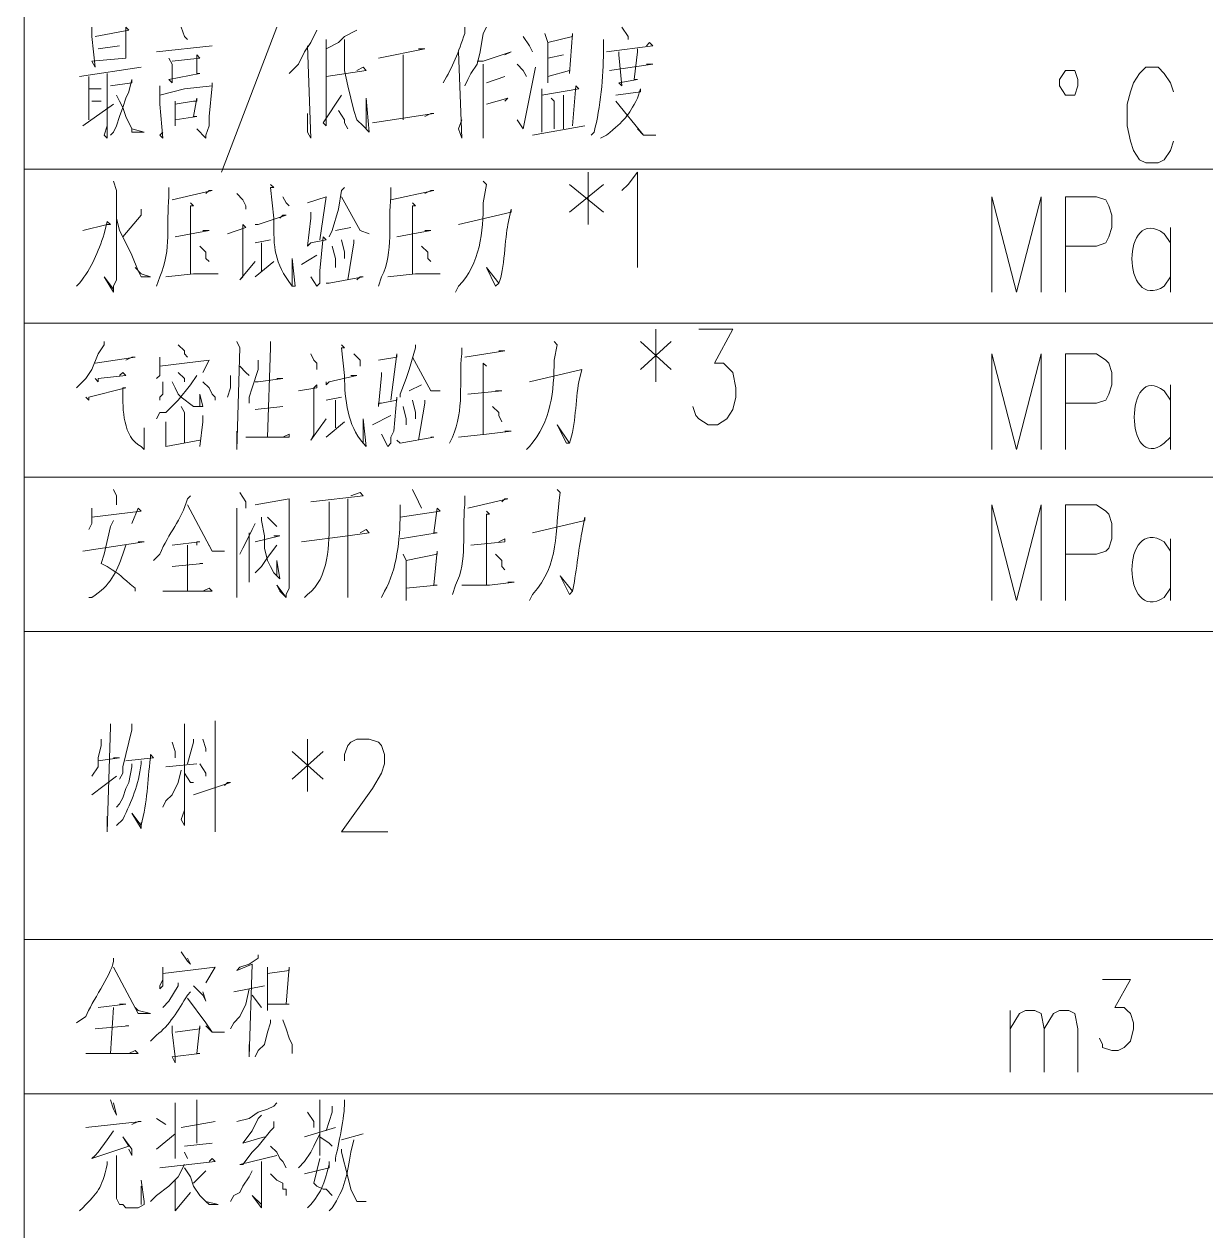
# Model space of a CAD drawing. Header units: millimetres. Extents: x 0 to 819, y 0 to 1152.
# Drawn here: x 569.3 to 638.4, y 1023.4 to 1093.8 of the extents above; entities that cross this region are included whole.
import ezdxf

# ---------------------------------------------------------------- set-up
doc = ezdxf.new("R2010")
doc.units = ezdxf.units.MM
doc.layers.add('1', color=7, linetype='Continuous')

msp = doc.modelspace()

# ---------------------------------------------------------------- linework, layer by layer
at = {"layer": '1', "color": 0, "lineweight": 18}
msp.add_lwpolyline([(569.34, 1151.601732), (569.34, 761.001732)], dxfattribs=at)
at = {"layer": '1', "color": 0, "lineweight": 9}
for points in [[(573.3, 1093.641732), (573.3, 1093.101732), (573.48, 1091.301732), (573.3, 1091.661732), (575.28, 1091.841732), (575.28, 1091.841732), (575.28, 1093.641732), (575.46, 1093.461732), (573.48, 1093.101732)], [(578.52, 1093.641732), (578.7, 1093.101732), (578.88, 1092.921732)], [(584.1, 1093.641732), (580.86, 1085.181732)], [(586.44, 1093.461732), (586.08, 1092.741732), (585.72, 1092.201732), (585.36, 1091.481732), (585, 1091.121732), (584.82, 1090.941732)], [(588.78, 1093.461732), (588.06, 1093.101732), (587.7, 1092.741732), (586.98, 1092.381732), (586.98, 1092.921732), (586.98, 1092.561732), (586.98, 1087.881732), (586.8, 1088.061732), (587.88, 1089.681732)], [(596.34, 1093.641732), (596.16, 1093.281732), (595.98, 1092.201732), (595.8, 1091.481732), (595.44, 1090.941732), (595.26, 1090.581732), (595.08, 1090.221732)], [(598.5, 1093.101732), (598.86, 1092.561732), (599.04, 1092.201732)], [(599.76, 1093.281732), (599.94, 1092.741732), (599.94, 1091.841732), (599.94, 1090.401732), (599.94, 1090.761732), (601.2, 1091.121732), (601.2, 1090.941732), (601.38, 1093.281732), (601.38, 1093.101732), (599.94, 1092.741732)], [(604.26, 1093.641732), (604.62, 1093.101732), (604.62, 1092.921732)], [(573.66, 1092.381732), (574.92, 1092.561732)], [(577.08, 1092.201732), (580.32, 1092.561732)], [(585.9, 1092.561732), (586.08, 1087.161732), (585.9, 1087.521732), (585.9, 1088.601732)], [(588.06, 1092.921732), (588.06, 1091.121732), (588.24, 1090.221732), (588.42, 1089.501732), (588.6, 1088.781732), (588.78, 1088.241732), (589.14, 1087.881732), (589.5, 1087.521732), (589.32, 1089.501732), (589.32, 1087.701732)], [(590.04, 1091.841732), (592.74, 1092.381732), (592.56, 1092.381732), (592.38, 1092.381732)], [(603.36, 1092.201732), (606.06, 1092.561732), (605.88, 1092.741732), (605.7, 1092.561732)], [(604.08, 1092.201732), (604.08, 1092.021732), (604.26, 1090.221732), (604.08, 1090.401732), (605.16, 1090.581732), (604.98, 1090.581732), (605.16, 1092.201732), (605.16, 1092.381732)], [(577.8, 1091.841732), (577.98, 1091.481732), (577.98, 1090.401732), (577.8, 1090.581732), (579.6, 1090.941732), (579.42, 1090.941732), (579.42, 1092.021732), (579.6, 1091.841732), (577.98, 1091.661732)], [(591.48, 1092.021732), (591.48, 1091.481732), (591.48, 1088.241732)], [(594.72, 1092.201732), (594.9, 1087.161732), (594.72, 1087.701732), (594.9, 1088.241732)], [(595.8, 1091.661732), (596.16, 1091.661732), (597.78, 1092.201732), (597.78, 1092.201732), (597.42, 1092.021732)], [(599.94, 1091.841732), (600.84, 1092.021732)], [(572.58, 1090.761732), (576.18, 1091.301732)], [(574.2, 1090.941732), (574.2, 1087.161732), (574.02, 1087.341732), (574.2, 1087.881732)], [(586.98, 1090.761732), (589.32, 1091.121732), (589.14, 1091.301732), (588.78, 1091.121732)], [(596.16, 1091.481732), (596.16, 1088.781732), (596.16, 1087.161732), (596.16, 1087.521732), (596.16, 1088.061732)], [(598.14, 1091.481732), (598.5, 1091.121732), (598.68, 1090.761732)], [(598.14, 1088.241732), (598.5, 1087.701732), (599.22, 1091.301732)], [(603.54, 1091.121732), (606.06, 1091.481732), (605.88, 1091.481732), (605.7, 1091.481732)], [(630.72, 1091.121732), (630.9, 1090.581732), (630.9, 1090.221732), (630.72, 1089.681732), (630.18, 1089.681732), (629.82, 1090.221732), (629.82, 1090.581732), (630.18, 1091.121732), (630.72, 1091.121732)], [(636.48, 1089.861732), (636.3, 1090.401732), (635.94, 1090.941732), (635.58, 1091.301732), (634.86, 1091.301732), (634.5, 1090.941732), (634.14, 1090.401732), (633.96, 1089.861732), (633.78, 1089.141732), (633.78, 1087.881732), (633.96, 1086.981732), (634.14, 1086.441732), (634.5, 1085.901732), (634.86, 1085.721732), (635.58, 1085.721732), (635.94, 1085.901732), (636.3, 1086.441732), (636.48, 1086.981732)], [(573.12, 1090.761732), (573.12, 1088.241732)], [(574.38, 1090.221732), (575.64, 1090.401732), (575.64, 1090.581732), (575.46, 1089.861732), (575.28, 1089.501732), (575.1, 1088.961732), (574.92, 1088.421732), (574.74, 1087.881732), (574.56, 1087.521732), (574.38, 1087.341732)], [(577.26, 1089.681732), (578.7, 1090.041732), (580.32, 1090.221732), (580.32, 1090.401732), (580.32, 1090.401732), (580.32, 1090.221732), (580.14, 1088.421732), (580.14, 1087.881732), (579.96, 1087.341732), (579.96, 1087.161732), (579.42, 1087.701732)], [(577.44, 1087.521732), (577.26, 1087.341732), (577.44, 1087.161732), (577.26, 1089.141732), (577.26, 1089.861732), (577.26, 1090.221732)], [(596.34, 1090.401732), (597.42, 1090.761732)], [(601.38, 1087.881732), (601.56, 1090.221732), (601.74, 1090.041732), (599.58, 1089.681732), (599.58, 1090.041732), (599.58, 1089.681732), (599.58, 1087.521732)], [(573.12, 1090.041732), (573.84, 1090.041732)], [(574.74, 1089.681732), (574.92, 1089.321732), (575.1, 1088.961732), (575.28, 1088.421732), (575.64, 1087.701732), (575.64, 1087.521732), (576.36, 1087.521732), (575.64, 1087.701732)], [(578.16, 1089.321732), (578.16, 1089.141732), (578.16, 1087.881732), (578.16, 1088.241732), (578.16, 1088.241732), (579.42, 1088.421732), (579.24, 1088.421732), (579.42, 1089.501732), (579.42, 1089.321732), (579.24, 1089.321732), (578.16, 1089.141732)], [(596.34, 1089.141732), (597.6, 1089.501732), (597.6, 1089.501732), (597.42, 1089.321732)], [(600.3, 1087.701732), (600.3, 1089.321732), (600.12, 1089.501732)], [(600.84, 1089.681732), (600.84, 1089.321732), (600.84, 1087.701732)], [(572.76, 1087.881732), (574.56, 1089.141732)], [(573.3, 1089.321732), (573.84, 1089.321732)], [(587.7, 1088.781732), (588.06, 1088.241732), (588.06, 1088.061732), (588.24, 1087.701732)], [(603.9, 1089.321732), (603.9, 1089.321732), (605.52, 1087.341732), (606.24, 1087.341732), (605.52, 1087.341732), (605.16, 1087.701732)], [(575.46, 1088.061732), (575.64, 1087.701732)], [(589.68, 1088.061732), (593.28, 1088.601732), (593.1, 1088.601732), (592.74, 1088.421732)], [(599.04, 1087.341732), (602.1, 1087.881732)], [(819, 1085.361732), (569.34, 1085.361732)], [(574.56, 1084.641732), (574.74, 1084.101732), (574.74, 1078.881732), (574.56, 1078.521732), (574.56, 1078.161732), (574.02, 1079.061732), (574.56, 1078.341732)], [(602.28, 1085.181732), (602.28, 1082.121732)], [(604.26, 1084.101732), (604.62, 1084.461732), (605.16, 1085.181732), (605.16, 1079.601732)], [(577.98, 1083.561732), (580.32, 1084.101732), (580.14, 1084.101732), (579.96, 1083.921732)], [(581.76, 1083.921732), (582.12, 1083.561732), (582.3, 1083.201732), (582.3, 1083.021732)], [(588.06, 1084.281732), (587.88, 1084.101732), (587.7, 1083.021732), (587.34, 1081.761732), (587.16, 1081.401732), (587.16, 1081.401732)], [(590.76, 1083.561732), (593.28, 1084.101732), (593.1, 1084.101732), (592.74, 1083.921732)], [(601.2, 1084.461732), (603.18, 1082.841732)], [(603.18, 1084.461732), (601.2, 1082.841732)], [(579.06, 1083.381732), (579.24, 1083.201732), (579.06, 1083.201732), (579.06, 1079.241732)], [(584.46, 1083.741732), (584.64, 1083.381732), (584.82, 1083.201732)], [(585.9, 1083.381732), (586.98, 1083.741732), (586.98, 1083.741732), (586.62, 1081.221732)], [(587.88, 1083.741732), (588.96, 1081.761732), (589.5, 1081.581732), (588.96, 1081.761732)], [(592.02, 1083.381732), (592.2, 1083.201732), (592.02, 1083.201732), (592.02, 1079.241732)], [(625.86, 1078.161732), (625.86, 1083.741732), (627.3, 1078.161732), (628.74, 1083.741732), (628.74, 1078.161732)], [(630.18, 1078.161732), (630.18, 1083.741732), (631.98, 1083.741732), (632.52, 1083.561732), (632.7, 1083.201732), (632.88, 1082.661732), (632.88, 1081.941732), (632.7, 1081.401732), (632.52, 1081.041732), (631.98, 1080.861732), (630.18, 1080.861732)], [(574.74, 1082.481732), (574.92, 1081.761732), (575.28, 1081.041732), (575.64, 1080.321732), (576, 1079.421732), (576.18, 1079.061732), (576.72, 1079.061732), (576.18, 1079.241732)], [(576.18, 1083.021732), (576.18, 1082.661732), (575.1, 1081.401732)], [(582.84, 1082.121732), (582.84, 1082.121732), (583.02, 1082.121732), (584.64, 1082.661732), (584.46, 1082.661732), (584.28, 1082.481732)], [(586.08, 1082.841732), (586.08, 1082.481732), (585.9, 1080.861732), (585.9, 1080.861732), (586.08, 1081.041732), (586.98, 1081.221732), (586.8, 1081.401732), (586.62, 1079.421732), (586.62, 1079.061732), (586.62, 1078.701732), (586.44, 1078.521732), (586.08, 1079.061732)], [(578.16, 1081.401732), (580.14, 1081.761732), (579.78, 1081.761732)], [(581.22, 1081.581732), (582.3, 1081.941732), (582.12, 1082.121732), (582.12, 1079.061732), (581.94, 1078.881732), (582.84, 1079.961732)], [(588.42, 1081.941732), (587.52, 1081.761732)], [(591.12, 1081.401732), (593.1, 1081.761732), (592.74, 1081.761732)], [(636.3, 1081.941732), (636.3, 1078.161732)], [(582.84, 1081.041732), (583.74, 1081.221732)], [(583.2, 1081.041732), (583.2, 1079.421732)], [(587.88, 1081.221732), (588.06, 1080.501732), (588.06, 1080.141732)], [(588.6, 1081.221732), (588.6, 1081.041732), (588.24, 1078.881732)], [(579.6, 1080.861732), (579.96, 1080.501732), (579.96, 1080.141732), (580.14, 1079.961732)], [(585.54, 1079.781732), (586.44, 1080.321732)], [(587.34, 1080.861732), (587.52, 1080.141732), (587.52, 1079.601732)], [(592.56, 1080.861732), (592.92, 1080.501732), (592.92, 1080.141732), (593.1, 1079.961732)], [(575.82, 1079.601732), (576.18, 1079.241732)], [(582.84, 1079.061732), (583.92, 1079.961732)], [(577.62, 1079.061732), (579.24, 1079.241732), (580.68, 1079.241732), (580.68, 1079.241732), (580.32, 1079.241732)], [(586.98, 1078.701732), (587.16, 1078.701732), (587.16, 1078.701732), (589.14, 1079.061732), (588.96, 1079.061732), (588.78, 1078.881732)], [(590.58, 1079.061732), (592.2, 1079.241732), (593.64, 1079.241732), (593.46, 1079.241732), (593.28, 1079.241732)], [(819, 1076.361732), (569.34, 1076.361732)], [(606.24, 1076.001732), (606.24, 1072.941732)], [(608.76, 1076.001732), (610.74, 1076.001732), (609.66, 1074.021732), (610.2, 1074.021732), (610.56, 1073.661732), (610.74, 1073.481732), (610.92, 1072.581732), (610.92, 1072.041732), (610.74, 1071.321732), (610.38, 1070.781732), (609.84, 1070.421732), (609.3, 1070.421732), (608.76, 1070.781732), (608.58, 1070.961732), (608.4, 1071.501732)], [(574.02, 1075.281732), (574.02, 1075.101732), (573.66, 1074.561732), (573.3, 1073.661732), (572.94, 1073.121732), (572.4, 1072.581732)], [(578.34, 1075.101732), (578.7, 1074.741732), (578.7, 1074.561732), (578.88, 1074.381732)], [(581.76, 1075.281732), (581.94, 1074.921732), (581.76, 1068.981732), (581.76, 1069.521732), (581.76, 1070.061732)], [(583.74, 1075.281732), (583.74, 1074.921732), (583.56, 1069.701732)], [(592.2, 1075.101732), (592.2, 1074.921732), (591.84, 1073.661732), (591.66, 1073.121732), (591.3, 1072.221732), (591.3, 1072.041732)], [(595.08, 1074.381732), (597.42, 1074.741732), (597.24, 1074.741732), (597.06, 1074.741732)], [(605.34, 1075.281732), (607.14, 1073.661732)], [(607.14, 1075.281732), (605.34, 1073.661732)], [(573.48, 1074.021732), (575.82, 1074.381732), (575.64, 1074.381732), (575.28, 1074.201732)], [(577.26, 1074.381732), (577.26, 1073.841732), (577.26, 1073.301732), (577.08, 1073.121732)], [(577.26, 1073.841732), (580.14, 1074.201732), (580.14, 1074.201732), (579.78, 1073.481732)], [(583.02, 1074.201732), (583.02, 1073.661732), (582.66, 1072.581732), (582.48, 1072.041732), (582.48, 1071.681732)], [(586.08, 1074.561732), (586.26, 1074.201732), (586.44, 1074.021732), (586.44, 1073.661732)], [(588.6, 1074.561732), (588.96, 1074.201732), (588.96, 1073.841732)], [(590.04, 1074.201732), (591.12, 1074.381732), (591.12, 1074.561732), (590.76, 1071.861732)], [(592.02, 1074.381732), (593.1, 1072.401732), (593.64, 1072.401732), (593.1, 1072.401732)], [(596.16, 1074.021732), (596.34, 1073.841732), (596.16, 1074.021732), (596.16, 1069.881732)], [(625.86, 1068.981732), (625.86, 1074.561732), (627.3, 1068.981732), (628.74, 1074.561732), (628.74, 1068.981732)], [(630.18, 1068.981732), (630.18, 1074.561732), (631.98, 1074.561732), (632.52, 1074.201732), (632.7, 1074.021732), (632.88, 1073.481732), (632.88, 1072.761732), (632.7, 1072.221732), (632.52, 1071.861732), (631.98, 1071.681732), (630.18, 1071.681732)], [(573.48, 1073.121732), (573.66, 1072.941732), (573.66, 1073.121732), (575.28, 1073.301732), (575.1, 1073.481732), (574.92, 1073.301732)], [(579.42, 1073.301732), (579.06, 1072.761732), (578.34, 1071.861732), (577.62, 1071.141732), (577.26, 1071.141732), (577.08, 1070.781732)], [(578.34, 1073.481732), (578.7, 1073.121732), (578.7, 1072.941732)], [(581.4, 1073.301732), (581.4, 1072.581732), (581.22, 1072.041732)], [(581.94, 1073.841732), (582.3, 1073.481732), (582.48, 1073.301732)], [(586.98, 1072.941732), (586.98, 1072.761732), (587.16, 1072.941732), (588.78, 1073.301732), (588.78, 1073.301732), (588.42, 1073.301732)], [(590.22, 1073.481732), (590.22, 1073.301732), (590.04, 1071.501732), (590.04, 1071.681732), (590.22, 1071.681732), (591.12, 1071.861732), (591.12, 1072.041732), (590.94, 1070.061732), (590.76, 1069.701732), (590.76, 1069.341732), (590.58, 1069.161732), (590.22, 1069.881732)], [(577.44, 1072.941732), (577.44, 1072.581732), (577.44, 1072.221732), (577.26, 1072.041732), (577.26, 1071.861732)], [(577.98, 1072.941732), (578.16, 1072.581732), (578.34, 1072.221732), (578.52, 1072.041732), (579.24, 1071.501732), (579.6, 1071.501732), (579.78, 1071.501732), (579.6, 1072.221732), (579.6, 1071.501732)], [(579.78, 1072.941732), (580.14, 1072.581732), (580.32, 1072.221732), (580.5, 1072.041732), (580.5, 1071.861732)], [(582.84, 1072.941732), (583.02, 1072.941732), (584.46, 1073.121732), (584.46, 1073.121732), (584.1, 1073.121732)], [(585.36, 1072.401732), (586.44, 1072.581732), (586.44, 1072.761732), (586.26, 1072.581732), (586.26, 1069.881732), (586.08, 1069.521732), (586.98, 1070.781732)], [(592.56, 1072.761732), (591.84, 1072.401732)], [(636.3, 1072.761732), (636.3, 1068.981732)], [(586.98, 1071.861732), (587.88, 1072.041732)], [(587.52, 1071.861732), (587.52, 1070.241732)], [(592.02, 1071.861732), (592.2, 1071.141732), (592.2, 1070.781732)], [(592.74, 1071.861732), (592.74, 1071.681732), (592.38, 1069.521732)], [(595.26, 1072.221732), (597.24, 1072.401732), (597.24, 1072.401732), (596.88, 1072.401732)], [(578.52, 1071.501732), (578.7, 1071.141732), (578.7, 1069.341732)], [(582.84, 1071.321732), (584.46, 1071.501732)], [(591.48, 1071.501732), (591.66, 1070.781732), (591.66, 1070.421732)], [(596.7, 1071.501732), (597.06, 1071.141732), (597.06, 1070.961732), (597.24, 1070.601732)], [(577.62, 1070.601732), (577.62, 1070.421732), (577.62, 1069.341732), (577.62, 1069.161732), (579.6, 1069.521732)], [(579.78, 1070.961732), (579.78, 1070.601732), (579.6, 1069.161732)], [(586.98, 1069.701732), (588.06, 1070.601732)], [(589.68, 1070.421732), (590.76, 1070.961732)], [(582.3, 1069.701732), (584.82, 1069.701732), (584.82, 1069.881732), (584.46, 1069.701732)], [(594.72, 1069.701732), (596.34, 1069.881732), (597.78, 1070.061732), (597.78, 1070.061732), (597.42, 1070.061732)], [(591.12, 1069.521732), (591.3, 1069.341732), (591.3, 1069.341732), (593.28, 1069.701732), (593.28, 1069.701732), (593.1, 1069.701732)], [(819, 1067.361732), (569.34, 1067.361732)], [(574.56, 1066.641732), (574.74, 1066.281732), (574.74, 1066.101732), (574.74, 1065.741732)], [(581.94, 1066.461732), (582.3, 1065.921732), (582.3, 1065.561732)], [(586.08, 1065.921732), (589.14, 1066.281732), (588.96, 1066.461732), (588.42, 1066.281732)], [(592.02, 1066.641732), (592.38, 1065.921732), (592.56, 1065.561732)], [(573.3, 1065.561732), (573.3, 1065.201732), (573.3, 1064.841732), (573.3, 1064.661732), (573.12, 1064.301732)], [(573.3, 1065.021732), (576.18, 1065.381732), (576, 1065.561732), (575.64, 1064.661732)], [(578.88, 1065.741732), (580.32, 1063.041732), (581.04, 1063.041732), (580.32, 1063.041732), (580.14, 1063.401732)], [(581.76, 1065.561732), (581.76, 1065.381732), (581.76, 1065.381732), (581.76, 1061.601732), (581.76, 1060.341732), (581.76, 1061.061732)], [(582.84, 1065.741732), (584.82, 1066.101732), (584.82, 1066.101732), (584.82, 1060.881732), (584.64, 1060.521732), (584.64, 1060.341732), (584.28, 1060.701732), (584.1, 1061.061732), (584.64, 1060.341732)], [(588.24, 1066.101732), (588.24, 1064.661732), (588.24, 1062.501732), (588.24, 1060.341732), (588.24, 1060.701732), (588.24, 1061.241732)], [(591.3, 1065.021732), (593.64, 1065.381732), (593.46, 1065.561732), (593.28, 1064.121732), (593.46, 1064.121732), (591.3, 1063.761732)], [(595.26, 1065.561732), (597.6, 1066.101732), (597.42, 1066.101732), (597.24, 1065.921732)], [(625.86, 1060.161732), (625.86, 1065.741732), (627.3, 1060.161732), (628.74, 1065.741732), (628.74, 1060.161732)], [(630.18, 1060.161732), (630.18, 1065.741732), (631.98, 1065.741732), (632.52, 1065.381732), (632.7, 1065.201732), (632.88, 1064.661732), (632.88, 1063.761732), (632.7, 1063.221732), (632.52, 1063.041732), (631.98, 1062.861732), (630.18, 1062.861732)], [(583.2, 1065.021732), (583.2, 1064.841732), (583.38, 1063.941732), (583.38, 1063.221732), (583.56, 1062.501732), (583.74, 1062.141732), (583.92, 1061.781732), (584.28, 1061.421732), (584.1, 1062.501732), (584.1, 1061.601732)], [(583.56, 1065.021732), (583.92, 1064.661732), (584.1, 1064.481732)], [(596.34, 1065.381732), (596.52, 1065.201732), (596.34, 1065.201732), (596.34, 1061.061732)], [(582.84, 1064.661732), (582.66, 1064.301732), (582.48, 1063.941732), (582.12, 1063.221732), (581.94, 1062.861732)], [(582.48, 1064.121732), (582.48, 1061.241732), (582.48, 1061.961732)], [(585.54, 1063.581732), (588.24, 1063.941732), (589.5, 1064.121732), (589.32, 1064.301732), (588.96, 1064.121732)], [(572.76, 1063.041732), (576.36, 1063.581732), (576.18, 1063.581732), (576, 1063.581732)], [(577.98, 1063.401732), (579.6, 1063.581732), (579.42, 1063.581732), (579.42, 1063.401732)], [(578.88, 1063.401732), (578.88, 1060.701732)], [(582.84, 1063.581732), (584.28, 1063.941732), (584.1, 1063.941732), (583.92, 1063.941732)], [(584.1, 1063.401732), (583.56, 1062.681732), (583.2, 1062.141732), (582.84, 1061.781732)], [(595.44, 1063.401732), (597.42, 1063.581732), (597.42, 1063.761732), (597.06, 1063.581732)], [(636.3, 1063.761732), (636.3, 1060.161732)], [(591.48, 1062.861732), (591.66, 1062.501732), (591.66, 1062.321732), (591.66, 1060.881732), (591.66, 1060.161732), (591.66, 1060.701732), (591.66, 1060.881732), (593.46, 1061.061732), (593.28, 1061.061732), (593.46, 1063.041732), (593.46, 1062.861732), (591.66, 1062.501732)], [(596.88, 1062.861732), (597.24, 1062.501732), (597.24, 1062.141732), (597.42, 1061.961732)], [(577.98, 1062.141732), (579.78, 1062.321732), (579.78, 1062.321732), (579.6, 1062.321732)], [(577.44, 1060.701732), (580.32, 1060.701732), (580.14, 1060.881732), (579.78, 1060.701732)], [(594.9, 1061.061732), (596.52, 1061.061732), (597.96, 1061.241732), (597.96, 1061.241732), (597.6, 1061.241732)], [(819, 1058.361732), (569.34, 1058.361732)], [(574.38, 1052.961732), (574.38, 1052.781732), (574.2, 1046.661732), (574.2, 1047.561732)], [(575.64, 1052.961732), (575.64, 1052.601732), (575.64, 1052.601732), (575.28, 1051.161732), (575.1, 1050.441732), (575.1, 1050.081732), (574.92, 1049.721732)], [(578.7, 1052.961732), (578.7, 1052.781732), (578.7, 1047.021732), (578.52, 1047.381732), (578.7, 1047.921732)], [(580.5, 1053.141732), (580.5, 1052.781732), (580.5, 1046.661732), (580.5, 1047.201732), (580.5, 1047.741732)], [(573.84, 1052.061732), (573.84, 1051.701732), (573.66, 1050.981732), (573.66, 1050.441732), (573.3, 1049.901732)], [(577.98, 1051.881732), (578.16, 1051.341732), (578.16, 1050.981732)], [(579.24, 1052.061732), (579.24, 1051.881732), (578.88, 1050.621732)], [(579.78, 1052.061732), (579.96, 1051.521732), (579.96, 1051.341732)], [(585.9, 1052.061732), (585.9, 1049.001732)], [(588.06, 1050.801732), (588.06, 1051.161732), (588.24, 1051.701732), (588.42, 1051.881732), (588.78, 1052.061732), (589.5, 1052.061732), (590.04, 1051.881732), (590.22, 1051.701732), (590.4, 1051.161732), (590.4, 1050.621732), (590.22, 1050.081732), (589.68, 1049.181732), (587.88, 1046.661732), (590.58, 1046.661732)], [(573.66, 1050.801732), (574.92, 1050.981732), (574.74, 1050.981732), (574.56, 1050.981732)], [(585, 1051.341732), (586.8, 1049.721732)], [(586.8, 1051.341732), (585, 1049.721732)], [(575.64, 1050.621732), (575.64, 1050.441732), (575.46, 1049.541732), (575.28, 1049.181732), (575.1, 1048.641732), (574.92, 1048.281732), (574.74, 1048.101732)], [(578.52, 1050.261732), (578.34, 1049.541732), (577.98, 1048.821732), (577.62, 1048.461732), (577.44, 1048.101732)], [(577.62, 1050.441732), (579.42, 1050.621732)], [(578.7, 1050.081732), (579.06, 1049.541732), (579.24, 1049.541732)], [(579.6, 1050.621732), (579.96, 1050.081732), (579.96, 1049.901732)], [(573.3, 1048.821732), (574.74, 1049.901732)], [(579.24, 1048.821732), (581.4, 1049.541732), (581.22, 1049.541732), (581.04, 1049.361732)], [(819, 1040.361732), (569.34, 1040.361732)], [(578.52, 1039.641732), (578.88, 1039.101732), (579.06, 1038.921732), (578.88, 1039.281732)], [(583.02, 1039.461732), (583.02, 1039.281732), (582.48, 1038.921732), (581.94, 1038.741732), (581.76, 1038.561732), (582.66, 1038.921732), (582.48, 1033.521732), (582.48, 1033.701732), (582.48, 1034.241732)], [(574.56, 1038.741732), (576, 1036.041732), (576.72, 1036.041732), (576, 1036.221732), (575.82, 1036.401732)], [(577.44, 1038.741732), (577.44, 1038.021732), (577.44, 1037.661732), (577.26, 1037.481732), (577.26, 1037.661732), (577.44, 1038.021732)], [(577.44, 1038.381732), (580.5, 1038.741732), (580.5, 1038.741732), (579.96, 1037.841732)], [(583.56, 1038.741732), (583.56, 1038.381732), (583.56, 1036.221732), (583.56, 1036.581732), (584.82, 1036.581732), (584.64, 1036.581732), (584.82, 1038.741732), (584.82, 1038.561732), (583.56, 1038.381732)], [(578.34, 1037.841732), (578.34, 1037.661732), (577.8, 1036.761732), (577.44, 1036.401732)], [(579.24, 1037.661732), (579.78, 1037.121732), (579.96, 1036.761732), (579.78, 1037.301732)], [(582.48, 1037.481732), (582.3, 1036.581732), (581.94, 1035.861732), (581.58, 1035.501732), (581.4, 1035.141732)], [(581.58, 1037.301732), (583.38, 1037.661732)], [(632.34, 1038.021732), (633.96, 1038.021732), (633.06, 1036.401732), (633.6, 1036.401732), (633.78, 1036.221732), (633.96, 1036.041732), (634.14, 1035.501732), (634.14, 1035.141732), (633.96, 1034.421732), (633.6, 1034.061732), (633.24, 1033.881732), (632.88, 1033.881732), (632.34, 1034.061732), (632.34, 1034.241732), (632.16, 1034.601732)], [(578.88, 1036.941732), (579.96, 1035.501732), (580.32, 1034.961732), (581.04, 1034.961732), (580.32, 1034.961732), (579.96, 1035.321732)], [(582.66, 1037.121732), (583.2, 1036.401732)], [(573.66, 1036.401732), (575.28, 1036.581732), (575.1, 1036.581732), (574.92, 1036.581732)], [(574.56, 1036.401732), (574.38, 1033.701732)], [(626.94, 1032.621732), (626.94, 1036.221732)], [(626.94, 1035.141732), (627.48, 1036.041732), (627.84, 1036.221732), (628.38, 1036.221732), (628.74, 1036.041732), (628.92, 1035.141732), (628.92, 1032.621732)], [(628.92, 1035.141732), (629.46, 1036.041732), (629.82, 1036.221732), (630.36, 1036.221732), (630.72, 1036.041732), (630.9, 1035.141732), (630.9, 1032.621732)], [(573.48, 1035.141732), (575.46, 1035.321732), (575.28, 1035.321732), (575.28, 1035.321732)], [(577.98, 1035.321732), (577.98, 1034.961732), (578.16, 1033.521732), (578.16, 1033.161732), (577.98, 1033.521732), (579.6, 1033.701732), (579.42, 1033.701732), (579.6, 1035.321732), (579.6, 1035.141732), (578.16, 1034.961732)], [(583.74, 1035.681732), (583.74, 1035.501732), (583.56, 1034.961732), (583.38, 1034.241732), (583.02, 1033.881732), (582.84, 1033.521732)], [(584.46, 1035.681732), (584.64, 1035.141732), (584.82, 1034.601732), (585, 1034.241732), (585, 1033.881732), (585, 1033.701732)], [(572.94, 1033.701732), (576, 1033.701732), (575.82, 1033.881732), (575.46, 1033.701732)], [(819, 1031.361732), (569.34, 1031.361732)], [(574.38, 1031.001732), (574.56, 1030.461732), (574.74, 1030.101732), (574.74, 1030.101732), (574.56, 1030.821732)], [(579.42, 1031.001732), (579.42, 1030.821732), (579.42, 1030.821732), (579.42, 1028.481732)], [(586.62, 1031.001732), (586.62, 1030.641732), (586.62, 1027.761732), (586.62, 1028.121732), (586.62, 1028.481732)], [(578.16, 1030.821732), (578.16, 1030.641732), (578.16, 1030.641732), (578.16, 1028.301732), (578.16, 1027.581732)], [(584.1, 1030.821732), (583.92, 1030.641732), (583.56, 1030.461732), (583.02, 1030.281732), (582.48, 1029.921732), (581.76, 1029.741732)], [(585.9, 1030.281732), (586.26, 1029.741732), (586.26, 1029.381732)], [(587.34, 1030.641732), (587.34, 1030.281732), (586.98, 1029.201732)], [(572.94, 1029.381732), (576.18, 1029.741732), (576, 1029.741732), (575.64, 1029.561732)], [(577.08, 1029.921732), (577.62, 1029.561732)], [(578.52, 1029.381732), (580.5, 1029.741732)], [(583.92, 1029.741732), (583.92, 1029.381732), (583.74, 1029.201732), (583.02, 1028.301732), (582.66, 1027.941732), (582.12, 1027.221732), (581.94, 1027.221732), (584.1, 1027.761732)], [(583.2, 1030.101732), (583.02, 1029.921732), (582.66, 1029.201732), (582.12, 1028.481732), (582.12, 1028.481732), (583.38, 1028.841732)], [(574.56, 1029.201732), (574.2, 1028.661732), (573.66, 1027.941732), (573.48, 1027.761732), (573.3, 1027.581732), (575.46, 1028.301732), (575.1, 1028.841732), (575.64, 1028.121732), (575.64, 1027.761732), (575.46, 1028.121732)], [(577.08, 1028.121732), (578.16, 1029.021732)], [(586.62, 1029.021732), (586.26, 1028.301732), (586.08, 1027.941732), (585.72, 1027.401732), (585.36, 1027.041732)], [(585.72, 1028.841732), (587.52, 1029.381732)], [(587.88, 1028.661732), (589.14, 1029.021732)], [(578.7, 1028.301732), (580.32, 1028.481732)], [(583.74, 1028.301732), (584.1, 1027.941732), (584.28, 1027.581732), (584.46, 1027.401732), (584.64, 1027.041732)], [(586.62, 1028.841732), (587.16, 1028.481732), (587.34, 1028.301732)], [(574.74, 1027.761732), (574.74, 1027.401732), (574.74, 1025.241732), (574.92, 1024.881732), (575.1, 1024.881732), (575.28, 1024.701732), (575.64, 1024.701732), (576, 1024.701732), (576.36, 1024.881732), (576.36, 1025.061732), (576.18, 1026.321732)], [(577.26, 1027.041732), (580.5, 1027.401732), (580.32, 1027.581732), (580.14, 1027.401732)], [(578.7, 1027.941732), (578.88, 1027.581732)], [(586.62, 1027.581732), (586.26, 1026.141732), (586.44, 1025.961732), (586.8, 1025.781732), (586.98, 1025.781732), (587.34, 1025.421732)], [(587.88, 1028.121732), (587.88, 1027.941732), (588.24, 1026.501732), (588.42, 1025.781732), (588.78, 1025.061732), (588.78, 1025.061732), (589.32, 1025.061732), (588.78, 1025.061732), (588.6, 1025.421732)], [(578.7, 1027.221732), (578.34, 1026.501732), (577.8, 1025.961732), (577.08, 1025.421732), (576.72, 1025.061732)], [(578.7, 1027.041732), (579.06, 1026.501732), (579.24, 1025.961732), (579.6, 1025.421732), (579.96, 1025.061732), (580.14, 1024.881732), (580.68, 1024.881732), (579.96, 1025.061732), (579.78, 1025.241732)], [(579.96, 1026.861732), (579.78, 1026.681732), (579.24, 1026.141732)], [(582.66, 1026.861732), (582.48, 1026.501732), (582.12, 1025.961732), (581.94, 1025.601732), (581.58, 1025.421732), (581.4, 1025.061732)], [(583.2, 1027.401732), (583.2, 1027.221732), (583.2, 1024.701732), (583.2, 1024.701732), (582.66, 1025.421732), (583.2, 1024.881732)], [(578.16, 1026.321732), (578.16, 1025.961732), (578.16, 1024.701732), (578.16, 1024.521732), (579.06, 1025.601732)], [(583.74, 1026.681732), (584.1, 1026.321732), (584.46, 1026.141732), (584.46, 1025.781732), (584.64, 1025.781732), (584.64, 1025.421732)], [(576.18, 1025.961732), (576.18, 1024.881732)]]:
    msp.add_lwpolyline(points, dxfattribs=at)
for points, knots in [([(595.08, 1093.641732), (595.08, 1093.641732), (595.08, 1093.281732), (595.08, 1093.281732), (594.72, 1092.201732), (594.36, 1091.301732), (593.82, 1090.401732), (593.82, 1090.401732), (593.82, 1090.401732), (593.82, 1090.401732)], [0, 0, 0, 0, 1, 1, 1, 2, 2, 2, 3, 3, 3, 3]), ([(603.18, 1092.921732), (603.18, 1092.921732), (603.18, 1092.201732), (603.18, 1092.201732), (603.18, 1090.761732), (603, 1088.961732), (602.64, 1087.521732), (602.64, 1087.521732), (602.46, 1087.341732), (602.46, 1087.341732)], [0, 0, 0, 0, 1, 1, 1, 2, 2, 2, 3, 3, 3, 3]), ([(603.9, 1089.681732), (603.9, 1089.681732), (605.34, 1089.861732), (605.34, 1089.861732), (605.34, 1089.861732), (605.34, 1090.041732), (605.34, 1090.041732), (605.34, 1090.041732), (605.16, 1089.501732), (605.16, 1089.501732), (604.62, 1088.421732), (604.44, 1088.241732), (603.36, 1087.341732), (603.36, 1087.341732), (603, 1087.161732), (603, 1087.161732)], [0, 0, 0, 0, 1, 1, 1, 2, 2, 2, 3, 3, 3, 4, 4, 4, 5, 5, 5, 5]), ([(596.16, 1084.641732), (596.16, 1084.641732), (596.34, 1084.461732), (596.34, 1084.461732), (596.34, 1084.461732), (596.34, 1084.461732), (596.34, 1084.461732), (596.34, 1084.461732), (596.16, 1083.381732), (596.16, 1083.381732), (596.16, 1081.761732), (595.98, 1079.781732), (594.72, 1078.521732), (594.72, 1078.521732), (594.54, 1078.161732), (594.54, 1078.161732)], [0, 0, 0, 0, 1, 1, 1, 2, 2, 2, 3, 3, 3, 4, 4, 4, 5, 5, 5, 5]), ([(577.8, 1084.281732), (577.8, 1084.281732), (577.8, 1083.741732), (577.8, 1083.741732), (577.62, 1082.121732), (577.98, 1080.681732), (577.26, 1079.061732), (577.26, 1079.061732), (577.08, 1078.521732), (577.08, 1078.521732)], [0, 0, 0, 0, 1, 1, 1, 2, 2, 2, 3, 3, 3, 3]), ([(583.74, 1084.461732), (583.74, 1084.461732), (583.92, 1084.281732), (583.92, 1084.281732), (583.92, 1084.281732), (583.74, 1084.281732), (583.74, 1084.281732), (583.74, 1084.281732), (583.92, 1082.481732), (583.92, 1082.481732), (583.92, 1080.681732), (583.92, 1079.961732), (585, 1078.521732), (585, 1078.521732), (585.18, 1078.521732), (585.18, 1078.521732), (585.18, 1078.521732), (585, 1080.141732), (585, 1080.141732), (585, 1080.141732), (585, 1078.521732), (585, 1078.521732)], [0, 0, 0, 0, 1, 1, 1, 2, 2, 2, 3, 3, 3, 4, 4, 4, 5, 5, 5, 6, 6, 6, 7, 7, 7, 7]), ([(590.76, 1084.281732), (590.76, 1084.281732), (590.76, 1083.741732), (590.76, 1083.741732), (590.58, 1082.301732), (590.94, 1080.501732), (590.22, 1079.061732), (590.22, 1079.061732), (590.04, 1078.521732), (590.04, 1078.521732)], [0, 0, 0, 0, 1, 1, 1, 2, 2, 2, 3, 3, 3, 3]), ([(636.3, 1081.041732), (636.3, 1081.041732), (635.94, 1081.581732), (635.94, 1081.581732), (633.42, 1083.381732), (633.42, 1076.901732), (635.94, 1078.521732), (635.94, 1078.521732), (636.3, 1079.061732), (636.3, 1079.061732)], [0, 0, 0, 0, 1, 1, 1, 2, 2, 2, 3, 3, 3, 3]), ([(594.72, 1082.121732), (594.72, 1082.121732), (597.78, 1082.841732), (597.78, 1082.841732), (597.78, 1082.841732), (597.78, 1083.021732), (597.78, 1083.021732), (597.78, 1083.021732), (597.6, 1082.121732), (597.6, 1082.121732), (597.42, 1081.401732), (597.42, 1079.421732), (597.06, 1078.701732), (597.06, 1078.701732), (596.88, 1078.521732), (596.88, 1078.521732), (596.88, 1078.521732), (596.34, 1079.601732), (596.34, 1079.601732), (596.34, 1079.601732), (597.06, 1078.701732), (597.06, 1078.701732)], [0, 0, 0, 0, 1, 1, 1, 2, 2, 2, 3, 3, 3, 4, 4, 4, 5, 5, 5, 6, 6, 6, 7, 7, 7, 7]), ([(572.76, 1081.761732), (572.76, 1081.761732), (574.2, 1082.121732), (574.2, 1082.121732), (574.2, 1082.121732), (574.38, 1082.121732), (574.38, 1082.121732), (574.38, 1082.121732), (574.2, 1082.301732), (574.2, 1082.301732), (574.2, 1082.301732), (574.02, 1081.581732), (574.02, 1081.581732), (573.66, 1080.501732), (573.3, 1079.601732), (572.58, 1078.701732), (572.58, 1078.701732), (572.4, 1078.521732), (572.4, 1078.521732)], [0, 0, 0, 0, 1, 1, 1, 2, 2, 2, 3, 3, 3, 4, 4, 4, 5, 5, 5, 6, 6, 6, 6]), ([(587.88, 1075.101732), (587.88, 1075.101732), (588.06, 1074.921732), (588.06, 1074.921732), (588.06, 1074.921732), (587.88, 1074.921732), (587.88, 1074.921732), (587.88, 1074.921732), (588.06, 1073.301732), (588.06, 1073.301732), (588.06, 1071.861732), (588.24, 1070.421732), (589.14, 1069.341732), (589.14, 1069.341732), (589.32, 1069.161732), (589.32, 1069.161732), (589.32, 1069.161732), (589.14, 1070.781732), (589.14, 1070.781732), (589.14, 1070.781732), (589.14, 1069.341732), (589.14, 1069.341732)], [0, 0, 0, 0, 1, 1, 1, 2, 2, 2, 3, 3, 3, 4, 4, 4, 5, 5, 5, 6, 6, 6, 7, 7, 7, 7]), ([(594.9, 1074.921732), (594.9, 1074.921732), (594.9, 1074.561732), (594.9, 1074.561732), (594.72, 1072.941732), (595.08, 1071.321732), (594.36, 1069.701732), (594.36, 1069.701732), (594.18, 1069.341732), (594.18, 1069.341732)], [0, 0, 0, 0, 1, 1, 1, 2, 2, 2, 3, 3, 3, 3]), ([(600.3, 1075.281732), (600.3, 1075.281732), (600.48, 1075.101732), (600.48, 1075.101732), (600.48, 1075.101732), (600.48, 1075.101732), (600.48, 1075.101732), (600.48, 1075.101732), (600.3, 1074.201732), (600.3, 1074.201732), (600.3, 1072.401732), (600.12, 1070.601732), (598.86, 1069.161732), (598.86, 1069.161732), (598.68, 1068.981732), (598.68, 1068.981732)], [0, 0, 0, 0, 1, 1, 1, 2, 2, 2, 3, 3, 3, 4, 4, 4, 5, 5, 5, 5]), ([(636.3, 1071.861732), (636.3, 1071.861732), (635.94, 1072.401732), (635.94, 1072.401732), (633.6, 1074.201732), (633.6, 1067.541732), (635.94, 1069.341732), (635.94, 1069.341732), (636.3, 1069.701732), (636.3, 1069.701732)], [0, 0, 0, 0, 1, 1, 1, 2, 2, 2, 3, 3, 3, 3]), ([(598.86, 1072.941732), (598.86, 1072.941732), (601.92, 1073.661732), (601.92, 1073.661732), (601.92, 1073.661732), (601.92, 1073.661732), (601.92, 1073.661732), (601.92, 1073.661732), (601.74, 1072.941732), (601.74, 1072.941732), (601.56, 1071.861732), (601.56, 1070.421732), (601.2, 1069.341732), (601.2, 1069.341732), (601.02, 1069.341732), (601.02, 1069.341732), (601.02, 1069.341732), (600.48, 1070.421732), (600.48, 1070.421732), (600.48, 1070.421732), (601.2, 1069.341732), (601.2, 1069.341732)], [0, 0, 0, 0, 1, 1, 1, 2, 2, 2, 3, 3, 3, 4, 4, 4, 5, 5, 5, 6, 6, 6, 7, 7, 7, 7]), ([(572.94, 1072.041732), (572.94, 1072.041732), (573.12, 1071.861732), (573.12, 1071.861732), (573.12, 1071.861732), (573.12, 1072.041732), (573.12, 1072.041732), (573.12, 1072.041732), (575.28, 1072.581732), (575.28, 1072.581732), (575.28, 1072.581732), (575.1, 1072.581732), (575.1, 1072.581732), (575.1, 1072.581732), (575.1, 1072.401732), (575.1, 1072.401732), (575.1, 1071.321732), (575.1, 1069.701732), (576.18, 1069.161732), (576.18, 1069.161732), (576.36, 1068.981732), (576.36, 1068.981732), (576.36, 1068.981732), (576.36, 1070.241732), (576.36, 1070.241732), (576.36, 1070.241732), (576.36, 1069.161732), (576.36, 1069.161732)], [0, 0, 0, 0, 1, 1, 1, 2, 2, 2, 3, 3, 3, 4, 4, 4, 5, 5, 5, 6, 6, 6, 7, 7, 7, 8, 8, 8, 9, 9, 9, 9]), ([(579.06, 1066.281732), (579.06, 1066.281732), (578.88, 1066.101732), (578.88, 1066.101732), (578.52, 1064.841732), (577.8, 1064.121732), (577.26, 1062.861732), (577.26, 1062.861732), (576.9, 1062.501732), (576.9, 1062.501732)], [0, 0, 0, 0, 1, 1, 1, 2, 2, 2, 3, 3, 3, 3]), ([(595.08, 1066.281732), (595.08, 1066.281732), (595.08, 1065.741732), (595.08, 1065.741732), (594.9, 1064.121732), (595.26, 1062.501732), (594.54, 1061.061732), (594.54, 1061.061732), (594.36, 1060.521732), (594.36, 1060.521732)], [0, 0, 0, 0, 1, 1, 1, 2, 2, 2, 3, 3, 3, 3]), ([(600.48, 1066.641732), (600.48, 1066.641732), (600.66, 1066.461732), (600.66, 1066.461732), (600.3, 1064.121732), (600.66, 1062.321732), (599.04, 1060.521732), (599.04, 1060.521732), (598.86, 1060.161732), (598.86, 1060.161732)], [0, 0, 0, 0, 1, 1, 1, 2, 2, 2, 3, 3, 3, 3]), ([(587.16, 1065.921732), (587.16, 1065.921732), (587.16, 1064.841732), (587.16, 1064.841732), (587.16, 1063.581732), (587.16, 1061.421732), (585.9, 1060.521732), (585.9, 1060.521732), (585.72, 1060.341732), (585.72, 1060.341732)], [0, 0, 0, 0, 1, 1, 1, 2, 2, 2, 3, 3, 3, 3]), ([(591.3, 1065.741732), (591.3, 1065.741732), (591.3, 1065.201732), (591.3, 1065.201732), (591.3, 1063.761732), (591.12, 1061.961732), (590.4, 1060.701732), (590.4, 1060.701732), (590.22, 1060.341732), (590.22, 1060.341732)], [0, 0, 0, 0, 1, 1, 1, 2, 2, 2, 3, 3, 3, 3]), ([(574.56, 1064.841732), (574.56, 1064.841732), (574.38, 1064.481732), (574.38, 1064.481732), (574.38, 1064.481732), (574.02, 1062.861732), (574.02, 1062.861732), (574.02, 1062.861732), (573.84, 1062.321732), (573.84, 1062.321732), (573.84, 1062.321732), (574.2, 1062.141732), (574.2, 1062.141732), (575.1, 1061.601732), (574.92, 1061.601732), (575.82, 1060.881732), (575.82, 1060.881732), (575.82, 1060.701732), (575.82, 1060.701732)], [0, 0, 0, 0, 1, 1, 1, 2, 2, 2, 3, 3, 3, 4, 4, 4, 5, 5, 5, 6, 6, 6, 6]), ([(599.04, 1064.121732), (599.04, 1064.121732), (602.1, 1064.841732), (602.1, 1064.841732), (602.1, 1064.841732), (602.1, 1065.021732), (602.1, 1065.021732), (602.1, 1065.021732), (601.92, 1064.121732), (601.92, 1064.121732), (601.74, 1063.221732), (601.56, 1061.601732), (601.38, 1060.701732), (601.38, 1060.701732), (601.2, 1060.521732), (601.2, 1060.521732), (601.2, 1060.521732), (600.66, 1061.601732), (600.66, 1061.601732), (600.66, 1061.601732), (601.38, 1060.701732), (601.38, 1060.701732)], [0, 0, 0, 0, 1, 1, 1, 2, 2, 2, 3, 3, 3, 4, 4, 4, 5, 5, 5, 6, 6, 6, 7, 7, 7, 7]), ([(636.3, 1063.041732), (636.3, 1063.041732), (635.94, 1063.581732), (635.94, 1063.581732), (633.42, 1065.201732), (633.42, 1058.721732), (635.94, 1060.341732), (635.94, 1060.341732), (636.3, 1060.881732), (636.3, 1060.881732)], [0, 0, 0, 0, 1, 1, 1, 2, 2, 2, 3, 3, 3, 3]), ([(575.28, 1063.401732), (575.28, 1063.401732), (575.1, 1062.861732), (575.1, 1062.861732), (574.74, 1061.781732), (574.38, 1061.061732), (573.3, 1060.341732), (573.3, 1060.341732), (573.12, 1060.341732), (573.12, 1060.341732)], [0, 0, 0, 0, 1, 1, 1, 2, 2, 2, 3, 3, 3, 3]), ([(576.18, 1050.801732), (576.18, 1050.801732), (576.18, 1050.621732), (576.18, 1050.621732), (576, 1049.361732), (575.64, 1048.461732), (575.1, 1047.381732), (575.1, 1047.381732), (574.74, 1047.021732), (574.74, 1047.021732)], [0, 0, 0, 0, 1, 1, 1, 2, 2, 2, 3, 3, 3, 3]), ([(575.28, 1050.801732), (575.28, 1050.801732), (576.9, 1050.981732), (576.9, 1050.981732), (576.9, 1050.981732), (576.72, 1051.161732), (576.72, 1051.161732), (576.72, 1051.161732), (576.72, 1050.981732), (576.72, 1050.981732), (576.54, 1049.541732), (576.54, 1048.461732), (576.18, 1047.021732), (576.18, 1047.021732), (576.18, 1046.841732), (576.18, 1046.841732), (576.18, 1046.841732), (575.64, 1047.741732), (575.64, 1047.741732), (575.64, 1047.741732), (576.18, 1047.021732), (576.18, 1047.021732), (576.18, 1047.021732), (576.18, 1047.201732), (576.18, 1047.201732)], [0, 0, 0, 0, 1, 1, 1, 2, 2, 2, 3, 3, 3, 4, 4, 4, 5, 5, 5, 6, 6, 6, 7, 7, 7, 8, 8, 8, 8]), ([(574.56, 1039.281732), (574.56, 1039.281732), (574.56, 1039.101732), (574.56, 1039.101732), (574.38, 1038.201732), (573.3, 1036.761732), (572.94, 1035.861732), (572.94, 1035.861732), (572.4, 1035.501732), (572.4, 1035.501732)], [0, 0, 0, 0, 1, 1, 1, 2, 2, 2, 3, 3, 3, 3]), ([(579.06, 1037.301732), (579.06, 1037.301732), (578.88, 1037.121732), (578.88, 1037.121732), (578.34, 1036.221732), (577.8, 1035.321732), (577.08, 1034.781732), (577.08, 1034.781732), (576.72, 1034.421732), (576.72, 1034.421732)], [0, 0, 0, 0, 1, 1, 1, 2, 2, 2, 3, 3, 3, 3]), ([(588.06, 1031.001732), (588.06, 1031.001732), (588.06, 1030.821732), (588.06, 1030.821732), (588.06, 1030.101732), (587.7, 1028.301732), (587.52, 1027.581732), (587.52, 1027.581732), (587.52, 1027.401732), (587.52, 1027.401732)], [0, 0, 0, 0, 1, 1, 1, 2, 2, 2, 3, 3, 3, 3]), ([(588.6, 1028.661732), (588.6, 1028.661732), (588.42, 1027.941732), (588.42, 1027.941732), (588.24, 1026.681732), (588.06, 1025.781732), (587.34, 1024.701732), (587.34, 1024.701732), (587.16, 1024.521732), (587.16, 1024.521732)], [0, 0, 0, 0, 1, 1, 1, 2, 2, 2, 3, 3, 3, 3]), ([(574.2, 1027.401732), (574.2, 1027.401732), (574.2, 1027.221732), (574.2, 1027.221732), (573.84, 1025.781732), (573.66, 1025.601732), (572.76, 1024.701732), (572.76, 1024.701732), (572.58, 1024.521732), (572.58, 1024.521732)], [0, 0, 0, 0, 1, 1, 1, 2, 2, 2, 3, 3, 3, 3]), ([(585.72, 1026.681732), (585.72, 1026.681732), (587.16, 1027.041732), (587.16, 1027.041732), (587.16, 1027.041732), (587.16, 1027.401732), (587.16, 1027.401732), (587.16, 1027.401732), (587.16, 1027.221732), (587.16, 1027.221732), (586.8, 1025.961732), (586.8, 1025.781732), (586.08, 1024.881732), (586.08, 1024.881732), (585.9, 1024.701732), (585.9, 1024.701732)], [0, 0, 0, 0, 1, 1, 1, 2, 2, 2, 3, 3, 3, 4, 4, 4, 5, 5, 5, 5])]:
    msp.add_open_spline(points, degree=3, knots=knots, dxfattribs=at)

doc.saveas('drawing.dxf')
